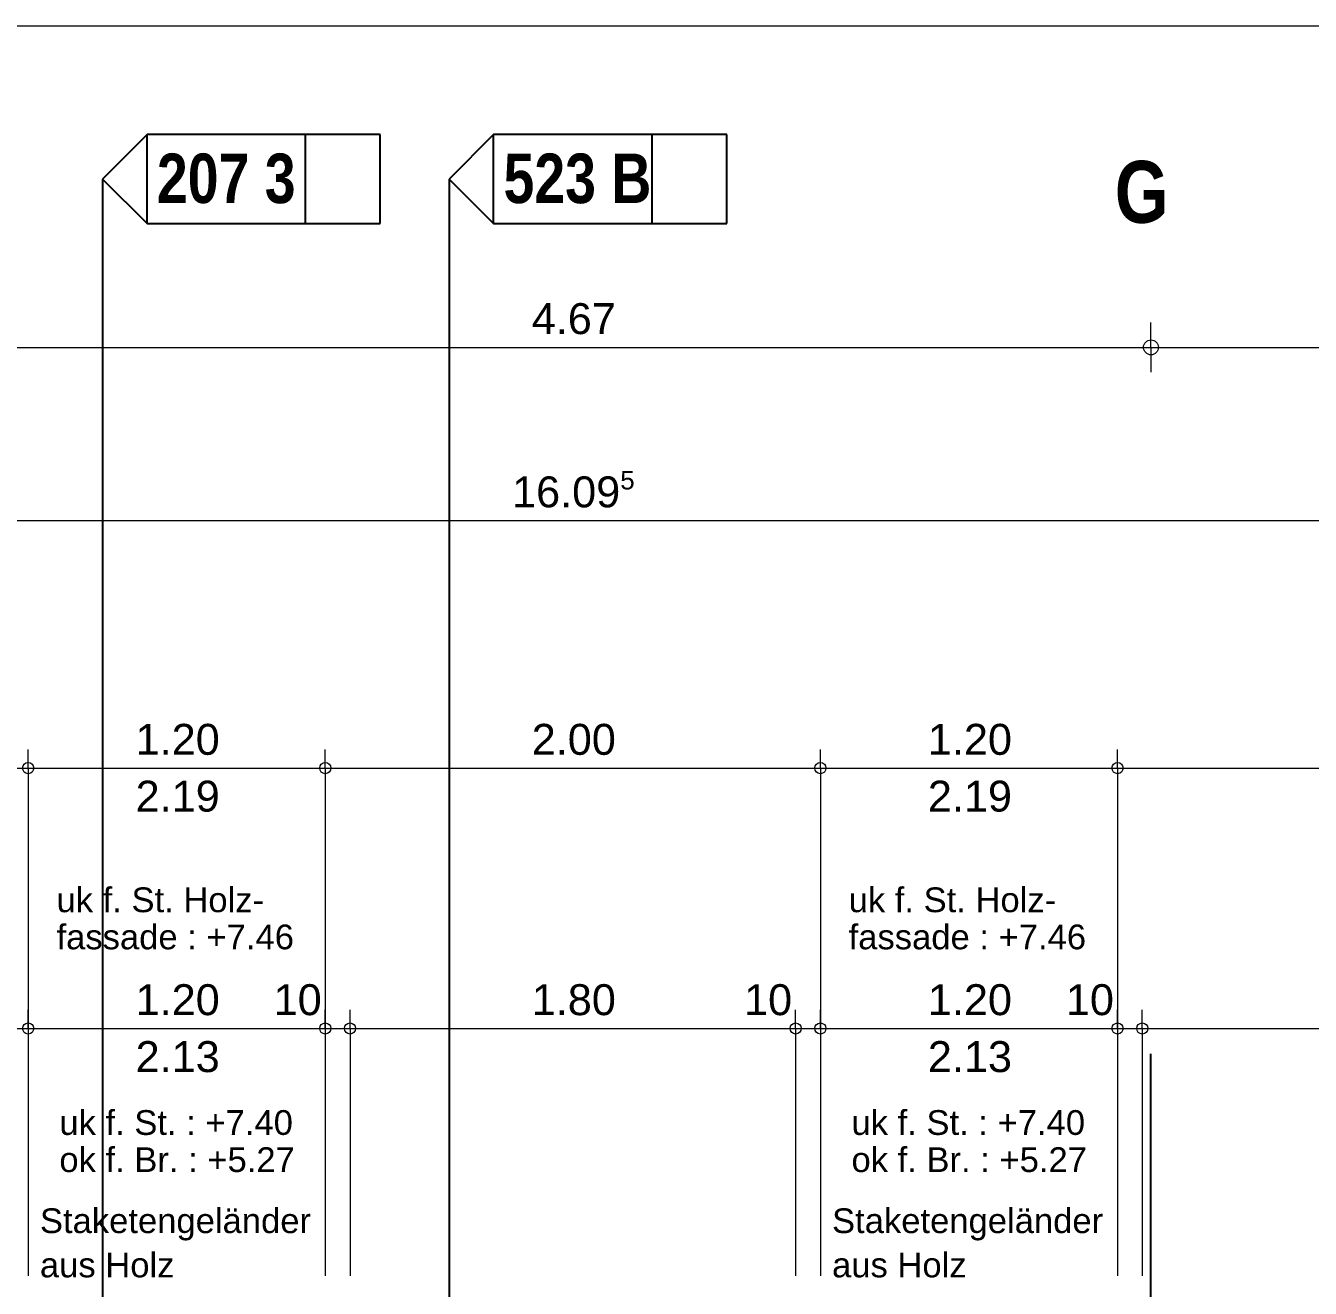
# Model space of a CAD drawing. Header units: metres. Extents: x 0.003 to 0.843, y 0.003 to 0.597.
# Drawn here: x 0.4342 to 0.5379, y 0.495 to 0.597 of the extents above; entities that cross this region are included whole.
import ezdxf

# ---------------------------------------------------------------- set-up
doc = ezdxf.new("R2010")
doc.units = ezdxf.units.M
for name, pattern in [('AUSGEZOGEN', [0]), ('LINIE_23', [0.0079, 0.004, -0.0013, 0, -0.0013, 0, -0.0013]), ('STRICHPUNKT', [25.4, 12.7, -6.35, 0, -6.35])]:
    doc.linetypes.add(name, pattern=pattern)
for name, color, linetype, lineweight in [('Bauachsen grob', 7, 'STRICHPUNKT', 13), ('Plankopf', 7, 'AUSGEZOGEN', 13), ('Schnittbegrenzung', 7, 'AUSGEZOGEN', 13), ('Text Koten', 7, 'AUSGEZOGEN', 25), ('Text Werkplan Ausfuehrung', 7, 'AUSGEZOGEN', 25), ('Vorprojektmasse', 7, 'AUSGEZOGEN', 13), ('Werkplan- Ausfuehrungsmasse', 7, 'AUSGEZOGEN', 13)]:
    doc.layers.add(name, color=color, linetype=linetype, lineweight=lineweight)
doc.styles.add('ARIAL', font='ARIAL.TTF')
doc.styles.add('Arial Black', font='Arial Black')

msp = doc.modelspace()

# ---------------------------------------------------------------- linework, layer by layer
at = {"layer": 'Bauachsen grob', "color": 32, "linetype": 'LINIE_23', "lineweight": 25, "true_color": 0xc36e14}
msp.add_line((0.52506, 0.0139), (0.52506, 0.581), dxfattribs=at)
at = {"layer": 'Plankopf', "color": 7, "linetype": 'AUSGEZOGEN', "lineweight": 13}
msp.add_line((0.003, 0.597), (0.843, 0.597), dxfattribs=at)
at = {"layer": 'Schnittbegrenzung', "color": 27, "linetype": 'AUSGEZOGEN', "lineweight": 25, "true_color": 0x825028}
for p, q in [((0.44396, 0.5882), (0.44036, 0.5846)), ((0.44396, 0.581), (0.44396, 0.5882)), ((0.4628, 0.5882), (0.44396, 0.5882)), ((0.45676, 0.581), (0.45676, 0.5882)), ((0.4628, 0.581), (0.4628, 0.5882)), ((0.44036, 0.5846), (0.44396, 0.581)), ((0.44396, 0.581), (0.4628, 0.581)), ((0.44396, 0.581), (0.4628, 0.581))]:
    msp.add_line(p, q, dxfattribs=at)
at = {"layer": 'Schnittbegrenzung', "color": 14, "linetype": 'AUSGEZOGEN', "lineweight": 25}
for p, q in [((0.47196, 0.5882), (0.46836, 0.5846)), ((0.47196, 0.581), (0.47196, 0.5882)), ((0.4908, 0.5882), (0.47196, 0.5882)), ((0.48476, 0.581), (0.48476, 0.5882)), ((0.4908, 0.581), (0.4908, 0.5882)), ((0.46836, 0.5846), (0.47196, 0.581)), ((0.47196, 0.581), (0.4908, 0.581)), ((0.47196, 0.581), (0.4908, 0.581))]:
    msp.add_line(p, q, dxfattribs=at)
at = {"layer": 'Schnittbegrenzung', "color": 27, "linetype": 'STRICHPUNKT', "lineweight": 25, "true_color": 0x825028}
msp.add_line((0.44036, 0.5846), (0.44036, 0.4535), dxfattribs=at)
at = {"layer": 'Schnittbegrenzung', "color": 14, "linetype": 'STRICHPUNKT', "lineweight": 25}
msp.add_line((0.46836, 0.5846), (0.46836, 0.2561), dxfattribs=at)
at = {"layer": 'Vorprojektmasse', "color": 32, "linetype": 'AUSGEZOGEN', "lineweight": 13, "true_color": 0xc36e14}
for p, q in [((0.52506, 0.571), (0.52506, 0.573)), ((0.43166, 0.571), (0.52506, 0.571)), ((0.52506, 0.571), (0.52506, 0.569)), ((0.52506, 0.571), (0.63186, 0.571))]:
    msp.add_line(p, q, dxfattribs=at)
msp.add_circle((0.52506, 0.571), 0.0006, dxfattribs=at)
at = {"layer": 'Werkplan- Ausfuehrungsmasse', "color": 7, "linetype": 'AUSGEZOGEN', "lineweight": 13}
for p, q in [((0.43436, 0.537), (0.43436, 0.5385)), ((0.45836, 0.537), (0.45836, 0.5385)), ((0.49836, 0.537), (0.49836, 0.5385)), ((0.52236, 0.537), (0.52236, 0.5385)), ((0.43436, 0.537), (0.43436, 0.5355)), ((0.43436, 0.537), (0.45836, 0.537)), ((0.45836, 0.537), (0.45836, 0.5355)), ((0.45836, 0.537), (0.49836, 0.537)), ((0.49836, 0.537), (0.49836, 0.5355)), ((0.49836, 0.537), (0.52236, 0.537)), ((0.52236, 0.537), (0.52236, 0.5355)), ((0.52236, 0.537), (0.58436, 0.537)), ((0.43436, 0.51596), (0.43436, 0.51746)), ((0.45836, 0.51596), (0.45836, 0.51746)), ((0.46036, 0.51596), (0.46036, 0.51746)), ((0.49636, 0.51596), (0.49636, 0.51746)), ((0.49836, 0.51596), (0.49836, 0.51746)), ((0.52236, 0.51596), (0.52236, 0.51746)), ((0.52436, 0.51596), (0.52436, 0.51746)), ((0.43236, 0.51596), (0.43436, 0.51596)), ((0.43436, 0.51596), (0.43436, 0.51446)), ((0.43436, 0.51596), (0.45836, 0.51596)), ((0.45836, 0.51596), (0.45836, 0.51446)), ((0.45836, 0.51596), (0.46036, 0.51596)), ((0.46036, 0.51596), (0.46036, 0.51446)), ((0.46036, 0.51596), (0.49636, 0.51596)), ((0.49636, 0.51596), (0.49636, 0.51446)), ((0.49636, 0.51596), (0.49836, 0.51596)), ((0.49836, 0.51596), (0.49836, 0.51446)), ((0.49836, 0.51596), (0.52236, 0.51596)), ((0.52236, 0.51596), (0.52236, 0.51446)), ((0.52236, 0.51596), (0.52436, 0.51596)), ((0.52436, 0.51596), (0.52436, 0.51446)), ((0.52436, 0.51596), (0.58236, 0.51596))]:
    msp.add_line(p, q, dxfattribs=at)
for points in [[(0.3174, 0.557), (0.47181, 0.557), (0.47181, 0.557), (0.63932, 0.557)], [(0.37236, 0.537), (0.37847, 0.537), (0.37847, 0.537), (0.43436, 0.537)], [(0.43436, 0.537), (0.43436, 0.53579), (0.43436, 0.53579), (0.43436, 0.5349), (0.43436, 0.5349), (0.43436, 0.53337), (0.43436, 0.53337), (0.43436, 0.513)], [(0.45836, 0.537), (0.45836, 0.53537), (0.45836, 0.53537), (0.45836, 0.53428), (0.45836, 0.53428), (0.45836, 0.513)], [(0.49836, 0.537), (0.49836, 0.53467), (0.49836, 0.53467), (0.49836, 0.53324), (0.49836, 0.53324), (0.49836, 0.513)], [(0.52236, 0.537), (0.52236, 0.53426), (0.52236, 0.53426), (0.52236, 0.513)], [(0.43436, 0.51596), (0.43436, 0.5146), (0.43436, 0.5146), (0.43436, 0.51372), (0.43436, 0.51372), (0.43436, 0.51228), (0.43436, 0.51228), (0.43436, 0.49596)], [(0.45836, 0.51596), (0.45836, 0.51421), (0.45836, 0.51421), (0.45836, 0.51314), (0.45836, 0.51314), (0.45836, 0.49596)], [(0.46036, 0.51596), (0.46036, 0.51417), (0.46036, 0.51417), (0.46036, 0.51309), (0.46036, 0.51309), (0.46036, 0.49596)], [(0.49636, 0.51596), (0.49636, 0.51358), (0.49636, 0.51358), (0.49636, 0.51223), (0.49636, 0.51223), (0.49636, 0.49596)], [(0.49836, 0.51596), (0.49836, 0.51354), (0.49836, 0.51354), (0.49836, 0.51218), (0.49836, 0.51218), (0.49836, 0.49596)], [(0.52236, 0.51596), (0.52236, 0.51315), (0.52236, 0.51315), (0.52236, 0.49596)], [(0.52436, 0.51596), (0.52436, 0.51311), (0.52436, 0.51311), (0.52436, 0.49596)]]:
    msp.add_lwpolyline(points, dxfattribs=at)
for centre in [(0.43436, 0.537), (0.45836, 0.537), (0.49836, 0.537), (0.52236, 0.537), (0.43436, 0.51596), (0.45836, 0.51596), (0.46036, 0.51596), (0.49636, 0.51596), (0.49836, 0.51596), (0.52236, 0.51596), (0.52436, 0.51596)]:
    msp.add_circle(centre, 0.00045, dxfattribs=at)

# ---------------------------------------------------------------- texts
at = {"layer": 'Bauachsen grob', "color": 32, "linetype": 'AUSGEZOGEN', "lineweight": 25, "true_color": 0xc36e14, "insert": (0.52214, 0.581), "char_height": 0.005, "width": 0.00175, "attachment_point": 7, "style": 'Arial Black'}
msp.add_mtext('\\W0.70;G', dxfattribs=at)
at = {"layer": 'Schnittbegrenzung', "color": 27, "linetype": 'AUSGEZOGEN', "lineweight": 25, "true_color": 0x825028, "insert": (0.44476, 0.5826), "char_height": 0.004, "width": 0.0014, "attachment_point": 7, "style": 'Arial Black'}
msp.add_mtext('\\W0.70;207\\~3', dxfattribs=at)
at = {"layer": 'Schnittbegrenzung', "color": 14, "linetype": 'AUSGEZOGEN', "lineweight": 25, "insert": (0.47276, 0.5826), "char_height": 0.004, "width": 0.0014, "attachment_point": 7, "style": 'Arial Black'}
msp.add_mtext('\\W0.70;523\\~B', dxfattribs=at)
at = {"layer": 'Text Koten', "color": 7, "linetype": 'AUSGEZOGEN', "lineweight": 25, "char_height": 0.002, "width": 0.001, "attachment_point": 7, "style": 'ARIAL'}
for s, insert in [('uk\\~f.\\~St.\\~Holz-', (0.43665, 0.52533)), ('uk\\~f.\\~St.\\~Holz-', (0.50064, 0.52533)), ('fassade\\~:\\~+7.46', (0.43665, 0.52233)), ('fassade\\~:\\~+7.46', (0.50064, 0.52233)), ('uk\\~f.\\~St.\\~:\\~+7.40', (0.43688, 0.50733)), ('uk\\~f.\\~St.\\~:\\~+7.40', (0.50087, 0.50733)), ('ok\\~f.\\~Br.\\~:\\~+5.27', (0.43688, 0.50433)), ('ok\\~f.\\~Br.\\~:\\~+5.27', (0.50087, 0.50433))]:
    msp.add_mtext(s, dxfattribs=dict(at, insert=insert))
at = {"layer": 'Text Werkplan Ausfuehrung', "color": 7, "linetype": 'AUSGEZOGEN', "lineweight": 25, "char_height": 0.002, "width": 0.001, "attachment_point": 7, "style": 'ARIAL'}
for s, insert in [('Staketengeländer', (0.43531, 0.49882)), ('Staketengeländer', (0.4993, 0.49882)), ('aus\\~Holz', (0.43531, 0.49582)), ('aus\\~Holz', (0.4993, 0.49582))]:
    msp.add_mtext(s, dxfattribs=dict(at, insert=insert))
at = {"layer": 'Vorprojektmasse', "color": 32, "linetype": 'AUSGEZOGEN', "lineweight": 13, "true_color": 0xc36e14, "insert": (0.47504, 0.57204), "char_height": 0.0025, "width": 0.00125, "attachment_point": 7, "style": 'ARIAL'}
msp.add_mtext('4.67', dxfattribs=at)
at = {"layer": 'Werkplan- Ausfuehrungsmasse', "color": 7, "linetype": 'AUSGEZOGEN', "lineweight": 13, "attachment_point": 7, "style": 'ARIAL'}
for s, insert, char_height, width in [('16.09', (0.47345, 0.55804), 0.0025, 0.00125), ('5', (0.48219, 0.5595), 0.0015, 0.00075), ('1.20', (0.44304, 0.53804), 0.0025, 0.00125), ('2.00', (0.47504, 0.53804), 0.0025, 0.00125), ('1.20', (0.50704, 0.53804), 0.0025, 0.00125), ('2.19', (0.44304, 0.53345), 0.0025, 0.00125), ('2.19', (0.50704, 0.53345), 0.0025, 0.00125), ('1.20', (0.44304, 0.517), 0.0025, 0.00125), ('10', (0.45419, 0.517), 0.0025, 0.00125), ('1.80', (0.47504, 0.517), 0.0025, 0.00125), ('10', (0.49219, 0.517), 0.0025, 0.00125), ('1.20', (0.50704, 0.517), 0.0025, 0.00125), ('10', (0.51819, 0.517), 0.0025, 0.00125), ('2.13', (0.44304, 0.5124), 0.0025, 0.00125), ('2.13', (0.50704, 0.5124), 0.0025, 0.00125)]:
    msp.add_mtext(s, dxfattribs=dict(at, insert=insert, char_height=char_height, width=width))

doc.saveas('drawing.dxf')
